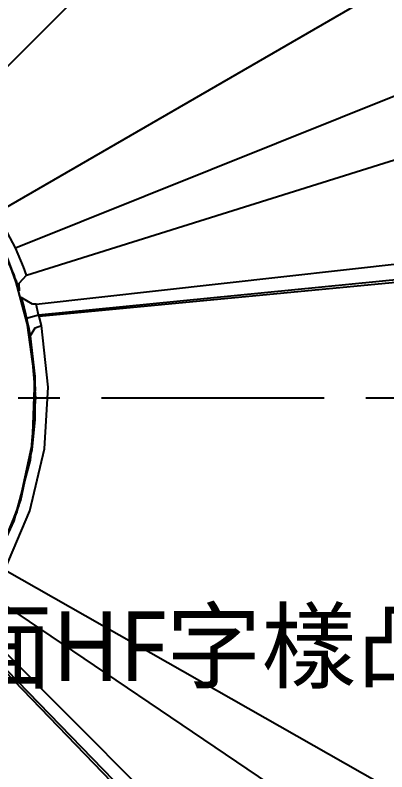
# Model space of a CAD drawing. Header units: metres. Extents: x 4 to 410, y 10 to 287.
# Drawn here: x 72.37 to 85.74, y 126.74 to 153.91 of the extents above; entities that cross this region are included whole.
import ezdxf

# ---------------------------------------------------------------- set-up
doc = ezdxf.new("R2010")
doc.units = ezdxf.units.M
doc.linetypes.add('CENTER2', pattern=[12.5, 8, -1.5, 1.5, -1.5])
doc.linetypes.add('DASHED', pattern=[4.5, 3, -1.5])
for name, color, linetype in [('DIM', 2, 'Continuous'), ('HIDDEN', 9, 'DASHED'), ('VISIBLE', 3, 'Continuous')]:
    doc.layers.add(name, color=color, linetype=linetype)
doc.styles.add('CHINESE', font='msjh.ttc')

msp = doc.modelspace()

# ---------------------------------------------------------------- linework, layer by layer
at = {"layer": 'CENTER2', "color": 3, "linetype": 'CENTER2'}
msp.add_line((25.481, 140.165), (94.915, 140.165), dxfattribs=at)
at = {"layer": 'DIM', "color": 2}
for p, q in [((69.323, 149.29), (85.08, 165.047)), ((60.891, 140.564), (90.672, 157.759))]:
    msp.add_line(p, q, dxfattribs=at)
at = {"layer": 'HIDDEN'}
for points in [[(72.084, 145.19), (72.39, 144.395)], [(72.518, 144.006), (72.21, 144.881)], [(71.842, 134.601), (72.571, 136.496), (72.993, 138.482), (73.098, 140.51), (72.884, 142.529), (72.357, 144.49)], [(72.39, 144.395), (72.392, 144.388)], [(72.671, 143.475), (72.589, 143.769)], [(72.779, 143.036), (72.671, 143.475)], [(72.683, 143.429), (72.718, 143.291)], [(71.644, 134.205), (72.502, 136.273), (73.001, 138.545), (73.084, 140.859), (72.779, 143.036)], [(72.781, 143.031), (72.807, 142.912)], [(72.847, 142.72), (72.911, 142.384)], [(73.079, 139.384), (72.968, 138.304)]]:
    msp.add_lwpolyline(points, dxfattribs=at)
at = {"layer": 'VISIBLE'}
for p, q in [((72.385, 145.546), (88.056, 151.83)), ((72.781, 144.567), (88.883, 149.616)), ((73.125, 143.526), (89.94, 145.413)), ((73.213, 143.151), (90.041, 144.81)), ((90.058, 144.697), (73.233, 143.08)), ((72.003, 133.992), (86.69, 125.66)), ((71.485, 133.072), (85.472, 123.631)), ((70.886, 132.154), (82.845, 120.183)), ((82.359, 119.645), (70.605, 131.791)), ((70.647, 131.851), (82.436, 119.729))]:
    msp.add_line(p, q, dxfattribs=at)
for points in [[(60.198, 153.069), (62.439, 152.873), (64.612, 152.291), (66.65, 151.34), (68.493, 150.05), (70.084, 148.46), (71.374, 146.617), (72.325, 144.578), (72.907, 142.405), (73.103, 140.165), (72.907, 137.924), (72.325, 135.751), (71.374, 133.712), (70.084, 131.869), (68.493, 130.279), (66.65, 128.989), (64.612, 128.038), (62.439, 127.456), (60.198, 127.26)], [(72.385, 145.546), (71.288, 147.571), (69.872, 149.369), (68.226, 150.855), (66.351, 152.039)], [(72.674, 144.866), (72.385, 145.546)], [(72.781, 144.567), (72.674, 144.866)], [(72.781, 144.567), (72.509, 144.275), (72.518, 144.006)], [(72.518, 144.007), (72.454, 144.205), (72.39, 144.395)], [(72.392, 144.388), (72.457, 144.197), (72.518, 144.006)], [(72.589, 143.769), (72.683, 143.429)], [(73.001, 143.523), (72.589, 143.769)], [(73.125, 143.526), (73.001, 143.523)], [(73.213, 143.151), (73.125, 143.526)], [(72.718, 143.291), (72.781, 143.031)], [(72.781, 143.031), (73.213, 143.151)], [(72.807, 142.912), (72.847, 142.72)], [(73.233, 143.08), (73.213, 143.151)], [(73.318, 142.757), (73.233, 143.08)], [(72.003, 133.992), (72.903, 136.112), (73.427, 138.34), (73.561, 140.554), (73.318, 142.757)], [(72.911, 142.384), (73.088, 142.68), (73.318, 142.757)], [(72.911, 142.384), (73.08, 140.928), (73.079, 139.384)], [(72.968, 138.304), (72.436, 136.068), (71.538, 134.005)]]:
    msp.add_lwpolyline(points, dxfattribs=at)

# ---------------------------------------------------------------- texts
at = {"layer": 'DIM', "color": 3, "style": 'CHINESE'}
msp.add_text('凹下表面 0.1mm, 光面HF字樣凸字', height=2.5, dxfattribs=at).set_placement((40, 130))

doc.saveas('drawing.dxf')
